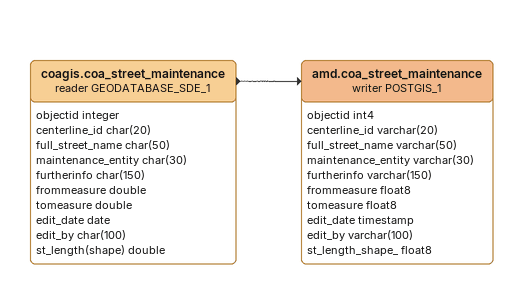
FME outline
coagis.coa_street_maintenance (reader GEODATABASE_SDE_1)
    attributes: objectid integer, centerline_id char(20), full_street_name char(50), maintenance_entity char(30), furtherinfo char(150), frommeasure double, tomeasure double, edit_date date, edit_by char(100), st_length(shape) double
    -> amd.coa_street_maintenance (writer POSTGIS_1)
amd.coa_street_maintenance (writer POSTGIS_1)
    attributes: objectid int4, centerline_id varchar(20), full_street_name varchar(50), maintenance_entity varchar(30), furtherinfo varchar(150), frommeasure float8, tomeasure float8, edit_date timestamp, edit_by varchar(100), st_length_shape_ float8
